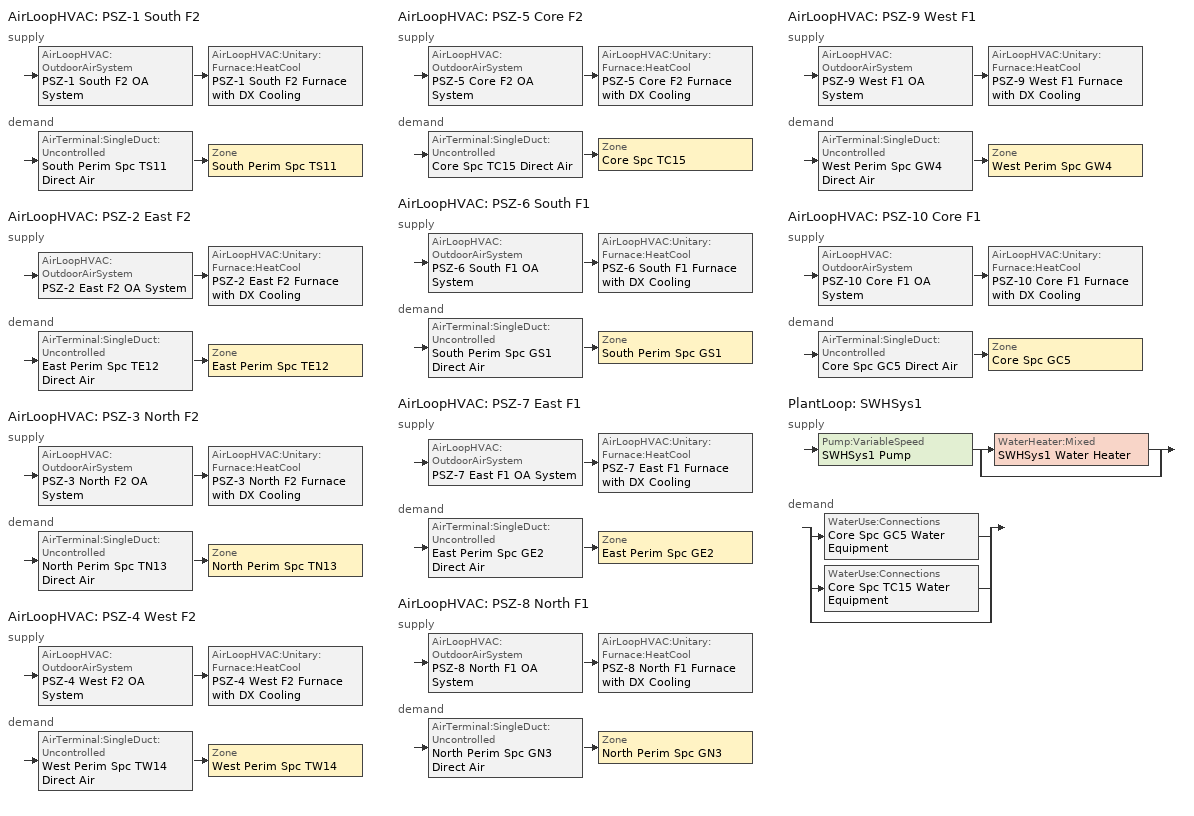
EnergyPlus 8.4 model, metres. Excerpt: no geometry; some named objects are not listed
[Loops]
AirLoopHVAC 'PSZ-1 South F2'
 supply: AirLoopHVAC:OutdoorAirSystem 'PSZ-1 South F2 OA System' > AirLoopHVAC:Unitary:Furnace:HeatCool 'PSZ-1 South F2 Furnace with DX Cooling'
 demand: AirTerminal:SingleDuct:Uncontrolled 'South Perim Spc TS11 Direct Air' > Zone 'South Perim Spc TS11'
AirLoopHVAC 'PSZ-2 East F2'
 supply: AirLoopHVAC:OutdoorAirSystem 'PSZ-2 East F2 OA System' > AirLoopHVAC:Unitary:Furnace:HeatCool 'PSZ-2 East F2 Furnace with DX Cooling'
 demand: AirTerminal:SingleDuct:Uncontrolled 'East Perim Spc TE12 Direct Air' > Zone 'East Perim Spc TE12'
AirLoopHVAC 'PSZ-3 North F2'
 supply: AirLoopHVAC:OutdoorAirSystem 'PSZ-3 North F2 OA System' > AirLoopHVAC:Unitary:Furnace:HeatCool 'PSZ-3 North F2 Furnace with DX Cooling'
 demand: AirTerminal:SingleDuct:Uncontrolled 'North Perim Spc TN13 Direct Air' > Zone 'North Perim Spc TN13'
AirLoopHVAC 'PSZ-4 West F2'
 supply: AirLoopHVAC:OutdoorAirSystem 'PSZ-4 West F2 OA System' > AirLoopHVAC:Unitary:Furnace:HeatCool 'PSZ-4 West F2 Furnace with DX Cooling'
 demand: AirTerminal:SingleDuct:Uncontrolled 'West Perim Spc TW14 Direct Air' > Zone 'West Perim Spc TW14'
AirLoopHVAC 'PSZ-5 Core F2'
 supply: AirLoopHVAC:OutdoorAirSystem 'PSZ-5 Core F2 OA System' > AirLoopHVAC:Unitary:Furnace:HeatCool 'PSZ-5 Core F2 Furnace with DX Cooling'
 demand: AirTerminal:SingleDuct:Uncontrolled 'Core Spc TC15 Direct Air' > Zone 'Core Spc TC15'
AirLoopHVAC 'PSZ-6 South F1'
 supply: AirLoopHVAC:OutdoorAirSystem 'PSZ-6 South F1 OA System' > AirLoopHVAC:Unitary:Furnace:HeatCool 'PSZ-6 South F1 Furnace with DX Cooling'
 demand: AirTerminal:SingleDuct:Uncontrolled 'South Perim Spc GS1 Direct Air' > Zone 'South Perim Spc GS1'
AirLoopHVAC 'PSZ-7 East F1'
 supply: AirLoopHVAC:OutdoorAirSystem 'PSZ-7 East F1 OA System' > AirLoopHVAC:Unitary:Furnace:HeatCool 'PSZ-7 East F1 Furnace with DX Cooling'
 demand: AirTerminal:SingleDuct:Uncontrolled 'East Perim Spc GE2 Direct Air' > Zone 'East Perim Spc GE2'
AirLoopHVAC 'PSZ-8 North F1'
 supply: AirLoopHVAC:OutdoorAirSystem 'PSZ-8 North F1 OA System' > AirLoopHVAC:Unitary:Furnace:HeatCool 'PSZ-8 North F1 Furnace with DX Cooling'
 demand: AirTerminal:SingleDuct:Uncontrolled 'North Perim Spc GN3 Direct Air' > Zone 'North Perim Spc GN3'
AirLoopHVAC 'PSZ-9 West F1'
 supply: AirLoopHVAC:OutdoorAirSystem 'PSZ-9 West F1 OA System' > AirLoopHVAC:Unitary:Furnace:HeatCool 'PSZ-9 West F1 Furnace with DX Cooling'
 demand: AirTerminal:SingleDuct:Uncontrolled 'West Perim Spc GW4 Direct Air' > Zone 'West Perim Spc GW4'
AirLoopHVAC 'PSZ-10 Core F1'
 supply: AirLoopHVAC:OutdoorAirSystem 'PSZ-10 Core F1 OA System' > AirLoopHVAC:Unitary:Furnace:HeatCool 'PSZ-10 Core F1 Furnace with DX Cooling'
 demand: AirTerminal:SingleDuct:Uncontrolled 'Core Spc GC5 Direct Air' > Zone 'Core Spc GC5'
PlantLoop 'SWHSys1'
 supply: Pump:VariableSpeed 'SWHSys1 Pump' > split
  | WaterHeater:Mixed 'SWHSys1 Water Heater'
  | bypass
 demand: split
  | WaterUse:Connections 'Core Spc GC5 Water Equipment'
  | WaterUse:Connections 'Core Spc TC15 Water Equipment'
  | bypass
[DesignSpecification:OutdoorAir] Outdoor Air Method=Flow/Area; Outdoor Air Flow per Zone Floor Area {m3/s-m2}=0.000666962; Outdoor Air Flow per Zone {m3/s}=0
SZ DSOA South Perim Spc GS1; SZ DSOA South Perim Spc TS11; SZ DSOA East Perim Spc GE2; SZ DSOA East Perim Spc TE12; SZ DSOA North Perim Spc GN3; SZ DSOA North Perim Spc TN13; SZ DSOA West Perim Spc GW4; SZ DSOA West Perim Spc TW14; SZ DSOA Core Spc GC5; SZ DSOA Core Spc TC15
[Sizing:Zone] Zone Cooling Design Supply Air Temperature Input Method=SupplyAirTemperature; Zone Cooling Design Supply Air Temperature {C}=12.8; Zone Heating Design Supply Air Temperature Input Method=SupplyAirTemperature; Zone Heating Design Supply Air Temperature {C}=40.4; Zone Cooling Design Supply Air Humidity Ratio {kgWater/kgDryAir}=0.008; Zone Heating Design Supply Air Humidity Ratio {kgWater/kgDryAir}=0.008; Cooling Design Air Flow Method=DesignDay; Cooling Design Air Flow Rate {m3/s}=0; Cooling Minimum Air Flow Fraction=0; Heating Design Air Flow Method=DesignDay; Heating Design Air Flow Rate {m3/s}=0; Heating Maximum Air Flow Fraction=0
Name | Design Specification Outdoor Air Object
South Perim Spc GS1 | SZ DSOA South Perim Spc GS1
South Perim Spc TS11 | SZ DSOA South Perim Spc TS11
East Perim Spc GE2 | SZ DSOA East Perim Spc GE2
East Perim Spc TE12 | SZ DSOA East Perim Spc TE12
North Perim Spc GN3 | SZ DSOA North Perim Spc GN3
North Perim Spc TN13 | SZ DSOA North Perim Spc TN13
West Perim Spc GW4 | SZ DSOA West Perim Spc GW4
West Perim Spc TW14 | SZ DSOA West Perim Spc TW14
Core Spc GC5 | SZ DSOA Core Spc GC5
Core Spc TC15 | SZ DSOA Core Spc TC15
[Sizing:System] Type of Load to Size On=Sensible; Design Outdoor Air Flow Rate {m3/s}=autosize; Central Heating Maximum System Air Flow Ratio=1; Preheat Design Temperature {C}=7; Preheat Design Humidity Ratio {kgWater/kgDryAir}=0.008; Precool Design Temperature {C}=11; Precool Design Humidity Ratio {kgWater/kgDryAir}=0.008; Central Cooling Design Supply Air Temperature {C}=12.8; Central Heating Design Supply Air Temperature {C}=40.4; Type of Zone Sum to Use=NonCoincident; 100% Outdoor Air in Cooling=No; 100% Outdoor Air in Heating=No; Central Cooling Design Supply Air Humidity Ratio {kgWater/kgDryAir}=0.008; Central Heating Design Supply Air Humidity Ratio {kgWater/kgDryAir}=0.008; Cooling Supply Air Flow Rate Method=DesignDay; Cooling Supply Air Flow Rate {m3/s}=0; Heating Supply Air Flow Rate Method=DesignDay; Heating Supply Air Flow Rate {m3/s}=0; System Outdoor Air Method=ZoneSum; Zone Maximum Outdoor Air Fraction=1; Cooling Design Capacity Method=CoolingDesignCapacity; Cooling Design Capacity {W}=autosize; Heating Design Capacity Method=HeatingDesignCapacity; Heating Design Capacity {W}=autosize; Central Cooling Capacity Control Method=OnOff
PSZ-1 South F2; PSZ-2 East F2; PSZ-3 North F2; PSZ-4 West F2; PSZ-5 Core F2; PSZ-6 South F1; PSZ-7 East F1; PSZ-8 North F1; PSZ-9 West F1; PSZ-10 Core F1
[Sizing:Plant]
SWHSys1: Loop Type=Heating; Design Loop Exit Temperature {C}=60; Loop Design Temperature Difference {deltaC}=5
[ZoneControl:Thermostat] Control Type Schedule=COMPACT HVAC-ALWAYS 4
Name | Zone or ZoneList | Control 1
South Perim Spc GS1 Thermostat | South Perim Spc GS1 | Tstat_6
South Perim Spc TS11 Thermostat | South Perim Spc TS11 | Tstat_1
East Perim Spc GE2 Thermostat | East Perim Spc GE2 | Tstat_7
East Perim Spc TE12 Thermostat | East Perim Spc TE12 | Tstat_2
North Perim Spc GN3 Thermostat | North Perim Spc GN3 | Tstat_8
North Perim Spc TN13 Thermostat | North Perim Spc TN13 | Tstat_3
West Perim Spc GW4 Thermostat | West Perim Spc GW4 | Tstat_9
West Perim Spc TW14 Thermostat | West Perim Spc TW14 | Tstat_4
Core Spc GC5 Thermostat | Core Spc GC5 | Tstat_10
Core Spc TC15 Thermostat | Core Spc TC15 | Tstat_5
[ThermostatSetpoint:DualSetpoint] Heating Setpoint Temperature Schedule=Heat 1/0
Name | Cooling Setpoint Temperature Schedule
Tstat_1 | Cool_1_1
Tstat_2 | Cool_1_2
Tstat_3 | Cool_1_3
Tstat_4 | Cool_1_4
Tstat_5 | Cool_1_5
Tstat_6 | Cool_1_6
Tstat_7 | Cool_1_7
Tstat_8 | Cool_1_8
Tstat_9 | Cool_1_9
Tstat_10 | Cool_1_10
[AirTerminal:SingleDuct:Uncontrolled] Availability Schedule=COMPACT HVAC-ALWAYS 1; Maximum Air Flow Rate {m3/s}=autosize
South Perim Spc GS1 Direct Air; South Perim Spc TS11 Direct Air; East Perim Spc GE2 Direct Air; East Perim Spc TE12 Direct Air; North Perim Spc GN3 Direct Air; North Perim Spc TN13 Direct Air; West Perim Spc GW4 Direct Air; West Perim Spc TW14 Direct Air; Core Spc GC5 Direct Air; Core Spc TC15 Direct Air
[Zone equipment]
South Perim Spc GS1: South Perim Spc GS1 Direct Air
South Perim Spc TS11: South Perim Spc TS11 Direct Air
East Perim Spc GE2: East Perim Spc GE2 Direct Air
East Perim Spc TE12: East Perim Spc TE12 Direct Air
North Perim Spc GN3: North Perim Spc GN3 Direct Air
North Perim Spc TN13: North Perim Spc TN13 Direct Air
West Perim Spc GW4: West Perim Spc GW4 Direct Air
West Perim Spc TW14: West Perim Spc TW14 Direct Air
Core Spc GC5: Core Spc GC5 Direct Air, Core Spc GC5 Bathroom Exhaust
Core Spc TC15: Core Spc TC15 Direct Air, Core Spc TC15 Bathroom Exhaust
[Fan:OnOff] Availability Schedule=Fans D1; Fan Total Efficiency=0.53625; Pressure Rise {Pa}=448.2; Motor In Airstream Fraction=1
Name | Maximum Flow Rate {m3/s} | Motor Efficiency
PSZ-1 South F2 Supply Fan | 0.56339 | 0.825
PSZ-2 East F2 Supply Fan | 0.78744 | 0.825
PSZ-3 North F2 Supply Fan | 0.51719 | 0.825
PSZ-4 West F2 Supply Fan | 0.81453 | 0.825
PSZ-5 Core F2 Supply Fan | 2.20462 | 0.84
PSZ-6 South F1 Supply Fan | 0.38746 | 0.825
PSZ-7 East F1 Supply Fan | 0.58564 | 0.825
PSZ-8 North F1 Supply Fan | 0.35329 | 0.825
PSZ-9 West F1 Supply Fan | 0.588 | 0.825
PSZ-10 Core F1 Supply Fan | 1.52435 | 0.825
[Fan:ZoneExhaust] Availability Schedule=ExFanOperationSchd; Fan Total Efficiency=0.45; Pressure Rise {Pa}=187.5; Maximum Flow Rate {m3/s}=0.28385
Core Spc GC5 Bathroom Exhaust; Core Spc TC15 Bathroom Exhaust
[Coil:Cooling:DX:SingleSpeed] Gross Rated Sensible Heat Ratio=autosize; Gross Rated Cooling COP {W/W}=2.73; Total Cooling Capacity Function of Temperature Curve=PSZ DX Coil Cap-FT; Total Cooling Capacity Function of Flow Fraction Curve=PSZ DX Coil Cap-FF; Energy Input Ratio Function of Temperature Curve=PSZ DX Coil EIR-FT; Energy Input Ratio Function of Flow Fraction Curve=PSZ DX Coil EIR-FF; Part Load Fraction Correlation Curve=PSZ DX Coil PLF; Nominal Time for Condensate Removal to Begin {s}=0; Ratio of Initial Moisture Evaporation Rate and Steady State Latent Capacity=0; Maximum Cycling Rate {cycles/hr}=0; Latent Capacity Time Constant {s}=0; Condenser Type=Aircooled; Evaporative Condenser Effectiveness=0; Evaporative Condenser Pump Rated Power Consumption {W}=0; Crankcase Heater Capacity {W}=0; Maximum Outdoor Dry-Bulb Temperature for Crankcase Heater Operation {C}=10
Name | Availability Schedule | Gross Rated Total Cooling Capacity {W} | Rated Air Flow Rate {m3/s}
PSZ-1 South F2 Cooling Coil | CC_Avail_1 | 7670.7 | 0.56339
PSZ-2 East F2 Cooling Coil | CC_Avail_2 | 10428 | 0.78744
PSZ-3 North F2 Cooling Coil | CC_Avail_3 | 7207.85 | 0.51719
PSZ-4 West F2 Cooling Coil | CC_Avail_4 | 10786.7 | 0.81453
PSZ-5 Core F2 Cooling Coil | CC_Avail_5 | 32760.1 | 2.20462
PSZ-6 South F1 Cooling Coil | CC_Avail_6 | 5777.57 | 0.38746
PSZ-7 East F1 Cooling Coil | CC_Avail_7 | 7755.59 | 0.58564
PSZ-8 North F1 Cooling Coil | CC_Avail_8 | 4715.87 | 0.35329
PSZ-9 West F1 Cooling Coil | CC_Avail_9 | 7786.78 | 0.588
PSZ-10 Core F1 Cooling Coil | CC_Avail_10 | 21685.8 | 1.52435
[Coil:Heating:Gas] Availability Schedule=COMPACT HVAC-ALWAYS 1; Gas Burner Efficiency=0.8; Parasitic Electric Load {W}=0; Part Load Fraction Correlation Curve=PSZ Heating Coil PLF-FPLR; Parasitic Gas Load {W}=0
Name | Nominal Capacity {W}
PSZ-1 South F2 Heating Coil | 11864.7
PSZ-2 East F2 Heating Coil | 11748.8
PSZ-3 North F2 Heating Coil | 11862.5
PSZ-4 West F2 Heating Coil | 11868
PSZ-5 Core F2 Heating Coil | 35601.1
PSZ-6 South F1 Heating Coil | 10433.9
PSZ-7 East F1 Heating Coil | 10290.4
PSZ-8 North F1 Heating Coil | 10343.3
PSZ-9 West F1 Heating Coil | 10415.2
PSZ-10 Core F1 Heating Coil | 30733.5
[AirLoopHVAC:Unitary:Furnace:HeatCool] Availability Schedule=COMPACT HVAC-ALWAYS 1; Supply Air Fan Operating Mode Schedule=COMPACT HVAC-ALWAYS 1; Maximum Supply Air Temperature {C}=40.4; Cooling Supply Air Flow Rate {m3/s}=autosize; Heating Supply Air Flow Rate {m3/s}=autosize; No Load Supply Air Flow Rate {m3/s}=autosize; Fan Placement=DrawThrough; Dehumidification Control Type=None
Name | Controlling Zone or Thermostat Location | Supply Fan | Heating Coil | Cooling Coil
PSZ-1 South F2 Furnace with DX Cooling | South Perim Spc TS11 | PSZ-1 South F2 Supply Fan | PSZ-1 South F2 Heating Coil | PSZ-1 South F2 Cooling Coil
PSZ-2 East F2 Furnace with DX Cooling | East Perim Spc TE12 | PSZ-2 East F2 Supply Fan | PSZ-2 East F2 Heating Coil | PSZ-2 East F2 Cooling Coil
PSZ-3 North F2 Furnace with DX Cooling | North Perim Spc TN13 | PSZ-3 North F2 Supply Fan | PSZ-3 North F2 Heating Coil | PSZ-3 North F2 Cooling Coil
PSZ-4 West F2 Furnace with DX Cooling | West Perim Spc TW14 | PSZ-4 West F2 Supply Fan | PSZ-4 West F2 Heating Coil | PSZ-4 West F2 Cooling Coil
PSZ-5 Core F2 Furnace with DX Cooling | Core Spc TC15 | PSZ-5 Core F2 Supply Fan | PSZ-5 Core F2 Heating Coil | PSZ-5 Core F2 Cooling Coil
PSZ-6 South F1 Furnace with DX Cooling | South Perim Spc GS1 | PSZ-6 South F1 Supply Fan | PSZ-6 South F1 Heating Coil | PSZ-6 South F1 Cooling Coil
PSZ-7 East F1 Furnace with DX Cooling | East Perim Spc GE2 | PSZ-7 East F1 Supply Fan | PSZ-7 East F1 Heating Coil | PSZ-7 East F1 Cooling Coil
PSZ-8 North F1 Furnace with DX Cooling | North Perim Spc GN3 | PSZ-8 North F1 Supply Fan | PSZ-8 North F1 Heating Coil | PSZ-8 North F1 Cooling Coil
PSZ-9 West F1 Furnace with DX Cooling | West Perim Spc GW4 | PSZ-9 West F1 Supply Fan | PSZ-9 West F1 Heating Coil | PSZ-9 West F1 Cooling Coil
PSZ-10 Core F1 Furnace with DX Cooling | Core Spc GC5 | PSZ-10 Core F1 Supply Fan | PSZ-10 Core F1 Heating Coil | PSZ-10 Core F1 Cooling Coil
[Controller:OutdoorAir] Minimum Outdoor Air Flow Rate {m3/s}=AUTOSIZE; Maximum Outdoor Air Flow Rate {m3/s}=autosize; Economizer Control Type=DifferentialDryBulb; Economizer Control Action Type=ModulateFlow; Lockout Type=NoLockout; Minimum Limit Type=FixedMinimum; Minimum Outdoor Air Schedule=MinOA_Sched; Minimum Fraction of Outdoor Air Schedule=MinOAFracSch_Base; Maximum Fraction of Outdoor Air Schedule=MaxOAFracSch_Base; Heat Recovery Bypass Control Type=BypassWhenOAFlowGreaterThanMinimum
PSZ-1 South F2 OA Controller; PSZ-2 East F2 OA Controller; PSZ-3 North F2 OA Controller; PSZ-4 West F2 OA Controller; PSZ-5 Core F2 OA Controller; PSZ-6 South F1 OA Controller; PSZ-7 East F1 OA Controller; PSZ-8 North F1 OA Controller; PSZ-9 West F1 OA Controller; PSZ-10 Core F1 OA Controller
[AirLoopHVAC] Design Supply Air Flow Rate {m3/s}=autosize
PSZ-1 South F2; PSZ-2 East F2; PSZ-3 North F2; PSZ-4 West F2; PSZ-5 Core F2; PSZ-6 South F1; PSZ-7 East F1; PSZ-8 North F1; PSZ-9 West F1; PSZ-10 Core F1
[Pump:VariableSpeed]
SWHSys1 Pump: Rated Flow Rate {m3/s}=AUTOSIZE; Rated Pump Head {Pa}=36000; Rated Power Consumption {W}=AUTOSIZE; Motor Efficiency=0.85; Fraction of Motor Inefficiencies to Fluid Stream=0; Coefficient 1 of the Part Load Performance Curve=0; Coefficient 2 of the Part Load Performance Curve=0.0216; Coefficient 3 of the Part Load Performance Curve=-0.0325; Coefficient 4 of the Part Load Performance Curve=1.0095; Minimum Flow Rate {m3/s}=0; Pump Control Type=Intermittent
[WaterHeater:Mixed]
SWHSys1 Water Heater: Tank Volume {m3}=0.284; Setpoint Temperature Schedule=SWHSys1 Water Heater Setpoint Temperature Schedule Name; Deadband Temperature Difference {deltaC}=2; Maximum Temperature Limit {C}=82.2222; Heater Control Type=Cycle; Heater Maximum Capacity {W}=17600; Heater Fuel Type=NATURALGAS; Heater Thermal Efficiency=0.8; Off Cycle Parasitic Fuel Consumption Rate {W}=20; Off Cycle Parasitic Fuel Type=NATURALGAS; Off Cycle Parasitic Heat Fraction to Tank=0.8; On Cycle Parasitic Fuel Type=NATURALGAS; Ambient Temperature Indicator=SCHEDULE; Ambient Temperature Schedule=SWHSys1 Water Heater Ambient Temperature Schedule Name; Off Cycle Loss Coefficient to Ambient Temperature {W/K}=4.212; On Cycle Loss Coefficient to Ambient Temperature {W/K}=4.212; Use Side Effectiveness=1; Source Side Effectiveness=1; Use Side Design Flow Rate {m3/s}=AUTOSIZE; Source Side Design Flow Rate {m3/s}=AUTOSIZE; Indirect Water Heating Recovery Time {hr}=1.5
[PlantLoop]
SWHSys1: Fluid Type=Water; Plant Equipment Operation Scheme=SWHSys1 Loop Operation Scheme List; Maximum Loop Temperature {C}=60; Minimum Loop Temperature {C}=10; Maximum Loop Flow Rate {m3/s}=AUTOSIZE; Minimum Loop Flow Rate {m3/s}=0; Plant Loop Volume {m3}=AUTOSIZE; Load Distribution Scheme=Optimal
[PlantEquipmentList]
SWHSys1 Equipment List: SWHSys1 Water Heater
[PlantEquipmentOperation:HeatingLoad]
SWHSys1 Operation Scheme: Load Range 1 Lower Limit {W}=0; Load Range 1 Upper Limit {W}=1000000000000000; Range 1 Equipment List=SWHSys1 Equipment List
[PlantEquipmentOperationSchemes]
SWHSys1 Loop Operation Scheme List: Control Scheme 1=SWHSys1 Operation Scheme; Control Scheme 1 Schedule=PlantOnSched
[EnergyManagementSystem:Sensor]
Name | Output:Variable or Output:Meter Index Key | Output:Variable or Output:Meter
PSZ1_Cooling | PSZ-1 South F2 | Air System Total Cooling Energy
PSZ1_Heating | PSZ-1 South F2 | Air System Total Heating Energy
PSZ2_Cooling | PSZ-2 East F2 | Air System Total Cooling Energy
PSZ2_Heating | PSZ-2 East F2 | Air System Total Heating Energy
PSZ3_Cooling | PSZ-3 North F2 | Air System Total Cooling Energy
PSZ3_Heating | PSZ-3 North F2 | Air System Total Heating Energy
PSZ4_Cooling | PSZ-4 West F2 | Air System Total Cooling Energy
PSZ4_Heating | PSZ-4 West F2 | Air System Total Heating Energy
PSZ5_Cooling | PSZ-5 Core F2 | Air System Total Cooling Energy
PSZ5_Heating | PSZ-5 Core F2 | Air System Total Heating Energy
PSZ6_Cooling | PSZ-6 South F1 | Air System Total Cooling Energy
PSZ6_Heating | PSZ-6 South F1 | Air System Total Heating Energy
PSZ7_Cooling | PSZ-7 East F1 | Air System Total Cooling Energy
PSZ7_Heating | PSZ-7 East F1 | Air System Total Heating Energy
PSZ8_Cooling | PSZ-8 North F1 | Air System Total Cooling Energy
PSZ8_Heating | PSZ-8 North F1 | Air System Total Heating Energy
PSZ9_Cooling | PSZ-9 West F1 | Air System Total Cooling Energy
PSZ9_Heating | PSZ-9 West F1 | Air System Total Heating Energy
PSZ10_Cooling | PSZ-10 Core F1 | Air System Total Cooling Energy
PSZ10_Heating | PSZ-10 Core F1 | Air System Total Heating Energy
EF_1 | Core Spc GC5 Bathroom Exhaust | Fan Electric Power
F_1 | PSZ-1 South F2 Supply Fan | Fan Electric Power
F_2 | PSZ-2 East F2 Supply Fan | Fan Electric Power
F_3 | PSZ-3 North F2 Supply Fan | Fan Electric Power
F_4 | PSZ-4 West F2 Supply Fan | Fan Electric Power
F_5 | PSZ-5 Core F2 Supply Fan | Fan Electric Power
F_6 | PSZ-6 South F1 Supply Fan | Fan Electric Power
F_7 | PSZ-7 East F1 Supply Fan | Fan Electric Power
F_8 | PSZ-8 North F1 Supply Fan | Fan Electric Power
F_9 | PSZ-9 West F1 Supply Fan | Fan Electric Power
F_10 | PSZ-10 Core F1 Supply Fan | Fan Electric Power
TZ_1 | South Perim Spc TS11 | Zone Mean Air Temperature
TZ_2 | East Perim Spc TE12 | Zone Mean Air Temperature
TZ_3 | North Perim Spc TN13 | Zone Mean Air Temperature
TZ_4 | West Perim Spc TW14 | Zone Mean Air Temperature
TZ_5 | Core Spc TC15 | Zone Mean Air Temperature
TZ_6 | South Perim Spc GS1 | Zone Mean Air Temperature
TZ_7 | East Perim Spc GE2 | Zone Mean Air Temperature
TZ_8 | North Perim Spc GN3 | Zone Mean Air Temperature
TZ_9 | West Perim Spc GW4 | Zone Mean Air Temperature
TZ_10 | Core Spc GC5 | Zone Mean Air Temperature
[EnergyManagementSystem:OutputVariable]
TZ_1: EMS Variable=TZ_1; Type of Data in Variable=Averaged; Update Frequency=SystemTimestep; EMS Program or Subroutine=PSZ1_CycleCompressor
[SetpointManager:Scheduled]
SWHSys1 Loop Setpoint Manager: Control Variable=Temperature; Schedule=SWHSys1-Loop-Temp-Schedule; Setpoint Node or NodeList=SWHSys1 Supply Outlet Node
[SetpointManager:SingleZone:Reheat] Control Variable=Temperature; Minimum Supply Air Temperature {C}=13; Maximum Supply Air Temperature {C}=45
Name | Control Zone | Setpoint Node or NodeList
PSZ-1 South F2 Supply Air Temp Manager | South Perim Spc TS11 | PSZ-1 South F2 Air Loop Outlet
PSZ-2 East F2 Supply Air Temp Manager | East Perim Spc TE12 | PSZ-2 East F2 Air Loop Outlet
PSZ-3 North F2 Supply Air Temp Manager | North Perim Spc TN13 | PSZ-3 North F2 Air Loop Outlet
PSZ-4 West F2 Supply Air Temp Manager | West Perim Spc TW14 | PSZ-4 West F2 Air Loop Outlet
PSZ-5 Core F2 Supply Air Temp Manager | Core Spc TC15 | PSZ-5 Core F2 Air Loop Outlet
PSZ-6 South F1 Supply Air Temp Manager | South Perim Spc GS1 | PSZ-6 South F1 Air Loop Outlet
PSZ-7 East F1 Supply Air Temp Manager | East Perim Spc GE2 | PSZ-7 East F1 Air Loop Outlet
PSZ-8 North F1 Supply Air Temp Manager | North Perim Spc GN3 | PSZ-8 North F1 Air Loop Outlet
PSZ-9 West F1 Supply Air Temp Manager | West Perim Spc GW4 | PSZ-9 West F1 Air Loop Outlet
PSZ-10 Core F1 Supply Air Temp Manager | Core Spc GC5 | PSZ-10 Core F1 Air Loop Outlet
[SetpointManager:MixedAir] Control Variable=Temperature
Name | Setpoint Node or NodeList
PSZ-1 South F2 Cooling Coil Air Temp Manager | PSZ-1 South F2 Mixed Air Outlet
PSZ-2 East F2 Cooling Coil Air Temp Manager | PSZ-2 East F2 Mixed Air Outlet
PSZ-3 North F2 Cooling Coil Air Temp Manager | PSZ-3 North F2 Mixed Air Outlet
PSZ-4 West F2 Cooling Coil Air Temp Manager | PSZ-4 West F2 Mixed Air Outlet
PSZ-5 Core F2 Cooling Coil Air Temp Manager | PSZ-5 Core F2 Mixed Air Outlet
PSZ-6 South F1 Cooling Coil Air Temp Manager | PSZ-6 South F1 Mixed Air Outlet
PSZ-7 East F1 Cooling Coil Air Temp Manager | PSZ-7 East F1 Mixed Air Outlet
PSZ-8 North F1 Cooling Coil Air Temp Manager | PSZ-8 North F1 Mixed Air Outlet
PSZ-9 West F1 Cooling Coil Air Temp Manager | PSZ-9 West F1 Mixed Air Outlet
PSZ-10 Core F1 Cooling Coil Air Temp Manager | PSZ-10 Core F1 Mixed Air Outlet
[WaterUse:Equipment] Peak Flow Rate {m3/s}=9e-06; Flow Rate Fraction Schedule=BLDG_SWH_SCH; Target Temperature Schedule=Water Equipment Temp Sched; Sensible Fraction Schedule=Water Equipment Sensible fract sched; Latent Fraction Schedule=Water Equipment Latent fract sched
Name | Zone
Core Spc GC5 Water Equipment | Core Spc GC5
Core Spc TC15 Water Equipment | Core Spc TC15
[WaterUse:Connections]
Name | Water Use Equipment 1
Core Spc GC5 Water Equipment | Core Spc GC5 Water Equipment
Core Spc TC15 Water Equipment | Core Spc TC15 Water Equipment
[FaultModel:TemperatureSensorOffset:OutdoorAir] Availability Schedule=ALWAYS-ON; Temperature Sensor Offset {deltaC}=3
Name | Controller Object
PSZ-1 OA Sensor Bias | PSZ-1 South F2 OA Controller
PSZ-2 OA Sensor Bias | PSZ-2 East F2 OA Controller
PSZ-3 OA Sensor Bias | PSZ-3 North F2 OA Controller
PSZ-4 OA Sensor Bias | PSZ-4 West F2 OA Controller
PSZ-5 OA Sensor Bias | PSZ-5 Core F2 OA Controller
PSZ-6 OA Sensor Bias | PSZ-6 South F1 OA Controller
PSZ-7 OA Sensor Bias | PSZ-7 East F1 OA Controller
PSZ-8 OA Sensor Bias | PSZ-8 North F1 OA Controller
PSZ-9 OA Sensor Bias | PSZ-9 West F1 OA Controller
PSZ-10 OA Sensor Bias | PSZ-10 Core F1 OA Controller
[FaultModel:TemperatureSensorOffset:ReturnAir] Availability Schedule=ALWAYS-ON; Temperature Sensor Offset {deltaC}=-3
Name | Controller Object
PSZ-1 OA Sensor Bias | PSZ-1 South F2 OA Controller
PSZ-2 OA Sensor Bias | PSZ-2 East F2 OA Controller
PSZ-3 OA Sensor Bias | PSZ-3 North F2 OA Controller
PSZ-4 OA Sensor Bias | PSZ-4 West F2 OA Controller
PSZ-5 OA Sensor Bias | PSZ-5 Core F2 OA Controller
PSZ-6 OA Sensor Bias | PSZ-6 South F1 OA Controller
PSZ-7 OA Sensor Bias | PSZ-7 East F1 OA Controller
PSZ-8 OA Sensor Bias | PSZ-8 North F1 OA Controller
PSZ-9 OA Sensor Bias | PSZ-9 West F1 OA Controller
PSZ-10 OA Sensor Bias | PSZ-10 Core F1 OA Controller
[Schedule:Compact]
Always-On; COMPACT HVAC-ALWAYS 1; MinOA_Sched; PlantOnSched: Through: 12/31, For: AllDays, Until: 24:00, 1
Cool_1_1; Cool_1_2; Cool_1_3; Cool_1_4; Cool_1_5; Cool_1_6; Cool_1_7; Cool_1_8; Cool_1_9; Cool_1_10: Through: 12/31, For: Weekdays, Until: 05:00, 26.7, Until: 06:00, 25.2, Until: 07:00, 23.9, Until: 22:00, 22.8, Until: 24:00, 26.7, For: Saturday, Until: 05:00, 26.7, Until: 06:00, 25.2, Until: 07:00, 23.9, Until: 18:00, 22.8, Until: 24:00, 26.7, For: SummerDesignDay, Until: 05:00, 26.7, Until: 06:00, 25.2, Until: 07:00, 23.9, Until: 22:00, 22.8, Until: 24:00, 26.7, For: WinterDesignDay, Until: 24:00, 26.7, For: Sunday Holidays AllOtherDays, Until: 24:00, 26.7
Heat 1/0: Through: 12/31, For: Weekdays, Until: 05:00, 18.3, Until: 06:00, 19.3, Until: 07:00, 19, Until: 22:00, 19, Until: 24:00, 18.3, For: SummerDesignDay, Until: 24:00, 18.3, For: WinterDesignDay, Until: 05:00, 18.3, Until: 06:00, 19.3, Until: 07:00, 19.3, Until: 22:00, 19.7, Until: 24:00, 18.3, For: Saturday, Until: 05:00, 18.3, Until: 06:00, 19.3, Until:  07:00, 19.3, Until: 18:00, 19.7, Until: 24:00, 18.3, For: Sunday Holidays AllOtherDays, Until: 24:00, 18.3
Fans D1; ExFanOperationSchd: Through: 12/31, For: Weekdays SummerDesignDay WinterDesignDay, Until: 05:00, 1, Until: 22:00, 1, Until: 24:00, 1, For: Saturday, Until: 05:00, 1, Until: 18:00, 1, Until: 24:00, 1, For: Sunday Holidays AllOtherDays, Until: 24:00, 1
MinOAFracSch_Base: Through: 12/31, For: Weekdays, Until: 05:00, 0.15, Until: 22:00, 0.15, Until: 24:00, 0.15, For: Saturday, Until: 05:00, 0.15, Until: 18:00, 0.15, Until: 24:00, 0.15, For: SummerDesignDay WinterDesignDay, Until: 05:00, 0.15, Until: 22:00, 0.15, Until: 24:00, 0.15, For: Sunday Holidays AllOtherDays, Until: 05:00, 0.15, Until: 18:00, 0.15, Until: 24:00, 0.15
MaxOAFracSch_Base: Through: 12/31, For: AllDays, Until: 24:00, 0.7
COMPACT HVAC-ALWAYS 4: Through: 12/31, For: AllDays, Until: 24:00, 4
Water Equipment Temp Sched: Through: 12/31, For: AllDays, Until: 24:00, 43.3
Water Equipment Latent fract sched; Water Equipment Sensible fract sched: Through: 12/31, For: AllDays, Until: 24:00, 0
BLDG_SWH_SCH: Through: 12/31, For: Weekdays SummerDesignDay, Until: 05:00, 0.05, Until: 06:00, 0.08, Until: 07:00, 0.07, Until: 08:00, 0.19, Until: 09:00, 0.35, Until: 10:00, 0.38, Until: 11:00, 0.39, Until: 12:00, 0.47, Until: 13:00, 0.57, Until: 14:00, 0.54, Until: 15:00, 0.34, Until: 16:00, 0.33, Until: 17:00, 0.44, Until: 18:00, 0.26, Until: 19:00, 0.21, Until: 20:00, 0.15, Until: 21:00, 0.17, Until: 22:00, 0.08, Until: 24:00, 0.05, For: Saturday WinterDesignDay, Until: 05:00, 0.05, Until: 06:00, 0.08, Until: 07:00, 0.07, Until: 08:00, 0.11, Until: 09:00, 0.15, Until: 10:00, 0.21, Until: 11:00, 0.19, Until: 12:00, 0.23, Until: 13:00, 0.2, Until: 14:00, 0.19, Until: 15:00, 0.15, Until: 16:00, 0.13, Until: 17:00, 0.14, Until: 21:00, 0.07, Until: 22:00, 0.09, Until: 24:00, 0.05, For: Sunday Holidays AllOtherDays, Until: 05:00, 0.04, Until: 06:00, 0.07, Until: 11:00, 0.04, Until: 13:00, 0.06, Until: 14:00, 0.09, Until: 15:00, 0.06, Until: 21:00, 0.04, Until: 22:00, 0.07, Until: 24:00, 0.04
SWHSys1-Loop-Temp-Schedule; SWHSys1 Water Heater Setpoint Temperature Schedule Name: Through: 12/31, For: AllDays, Until: 24:00, 48.9
SWHSys1 Water Heater Ambient Temperature Schedule Name: Through: 12/31, For: AllDays, Until: 24:00, 22
[Schedule:Constant]
CC_Avail_1; CC_Avail_3; CC_Avail_4; CC_Avail_2; CC_Avail_5; CC_Avail_6; CC_Avail_7; CC_Avail_8; CC_Avail_9; CC_Avail_10: Fraction, 1
[Curve:Quadratic]
Name | Coefficient1 Constant | Coefficient2 x | Coefficient3 x**2 | Minimum Value of x | Maximum Value of x
PSZ DX Coil Cap-FF | 0.8 | 0.2 | 0 | 0.5 | 1.5
PSZ DX Coil EIR-FF | 1.1552 | -0.1808 | 0.0256 | 0.5 | 1.5
PSZ DX Coil PLF | 0.85 | 0.15 | 0 | 0 | 1
[Curve:Cubic]
PSZ Heating Coil PLF-FPLR: Coefficient1 Constant=0.8; Coefficient2 x=0.2; Coefficient3 x**2=0; Coefficient4 x**3=0; Minimum Value of x=0; Maximum Value of x=1
[Curve:Biquadratic] Minimum Value of x=12.77778; Maximum Value of x=23.88889; Minimum Value of y=23.88889; Maximum Value of y=46.11111
Name | Coefficient1 Constant | Coefficient2 x | Coefficient3 x**2 | Coefficient4 y | Coefficient5 y**2 | Coefficient6 x*y
PSZ DX Coil Cap-FT | 0.867916 | 0.0142476 | 0.000554364 | -0.00755806 | 3.29832e-05 | -0.000191711
PSZ DX Coil EIR-FT | 0.116968 | 0.0284933 | -0.000411156 | 0.0214143 | 0.000161125 | -0.000679104
